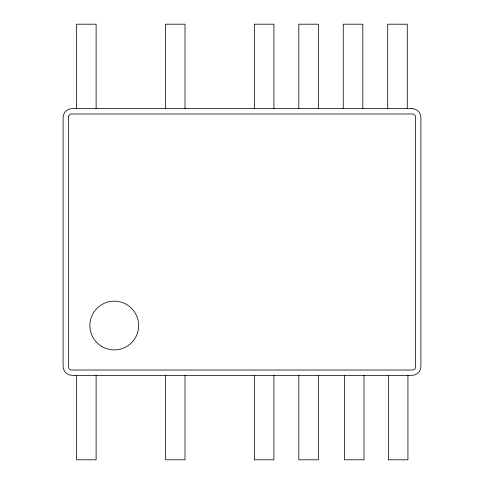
<?xml version="1.0" encoding="UTF-8"?>
<svg xmlns="http://www.w3.org/2000/svg" width="484" height="484" viewBox="0 0 484 484"><rect width="100%" height="100%" fill="white"/><g stroke="black" fill="none" stroke-linecap="round" stroke-linejoin="round"><path stroke-width="0.73" d="M407.927 375.348L407.927 459.8L388.374 459.8L388.374 375.348M407.262 108.652L407.262 24.2L387.702 24.2L387.702 108.652M364.016 375.348L364.016 459.8L344.463 459.8L344.463 375.348M362.812 108.652L362.812 24.2L343.253 24.2L343.253 108.652M318.363 108.652L318.363 24.2L298.803 24.2L298.803 108.652M318.363 375.348L318.363 459.8L298.803 459.8L298.803 375.348M273.914 108.652L273.914 24.2L254.354 24.2L254.354 108.652M273.914 375.348L273.914 459.8L254.354 459.8L254.354 375.348M185.015 108.652L185.015 24.2L165.461 24.2L165.461 108.652M185.015 375.348L185.015 459.8L165.461 459.8L165.461 375.348M96.116 108.652L96.116 24.2L76.563 24.2L76.563 108.652M96.116 375.348L96.116 459.8L76.563 459.8L76.563 375.348M68.432 116.59L68.432 367.41A3.678 3.678 0 0 0 71.033 370.012L412.967 370.012A3.678 3.678 0 0 0 415.568 367.41L415.568 116.59A3.678 3.678 0 0 0 412.967 113.988L71.033 113.988A3.678 3.678 0 0 0 68.432 116.59M412.017 108.652L71.983 108.652A8.887 8.887 0 0 0 63.095 117.545L63.095 366.455A8.887 8.887 0 0 0 71.983 375.348L412.017 375.348A8.887 8.887 0 0 0 420.905 366.455L420.905 117.545A8.887 8.887 0 0 0 412.017 108.652M102.07 346.653A24.388 24.388 0 0 0 138.648 325.532A24.388 24.388 0 0 0 102.07 304.412A24.388 24.388 0 0 0 102.07 346.653"/></g></svg>
